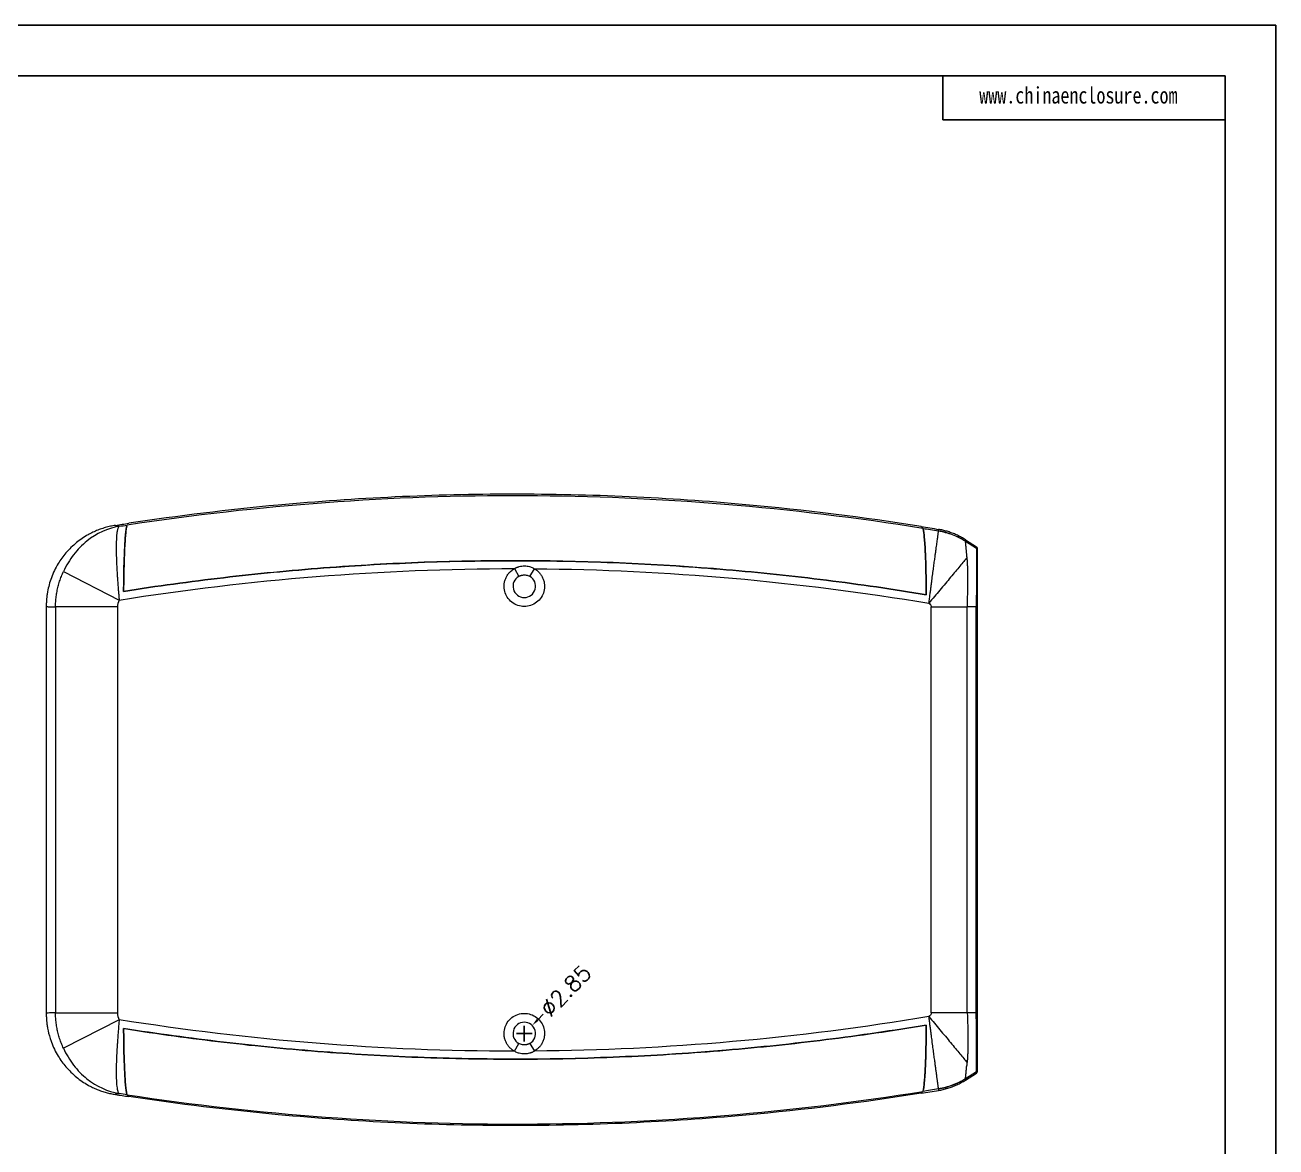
# Model space of a CAD drawing. Header units: inches. Extents: x 2883 to 4028, y 1129 to 1398.
# Drawn here: x 3581.3 to 3739.1, y 1256.3 to 1397.8 of the extents above; entities that cross this region are included whole.
import ezdxf

# ---------------------------------------------------------------- set-up
doc = ezdxf.new("R2010")
doc.units = ezdxf.units.IN
doc.header["$LTSCALE"] = 15
doc.layers.add('文字', color=81, linetype='Continuous')
doc.styles.get("Standard").update_dxf_attribs({"font": 'txt', "bigfont": 'gbcbig.shx'})
doc.styles.add('宋体', font='', dxfattribs={"width": 0.8, "height": 3.5})
doc.styles.get('宋体').set_extended_font_data('SimSun')
doc.dimstyles.new('2.5', dxfattribs={"dimtxt": 2, "dimasz": 1, "dimexe": 0.18, "dimexo": 0.0625, "dimgap": 0.09, "dimtad": 0, "dimdsep": 46, "dimtxsty": 'Standard', "dimcen": 1, "dimclrd": 3, "dimclre": 3, "dimadec": 0, "dimazin": 2, "dimtfac": 1, "dimtofl": 0, "dimtmove": 0, "dimatfit": 3, "dimfxl": 1, "dimtolj": 1, "dimtzin": 0, "dimarcsym": 0})

# ---------------------------------------------------------------- blocks, each defined once
blk = doc.blocks.new('*D261')
at = {"color": 3, "lineweight": -2}
for p, q in [((3646.68, 1273.08), (3645.98, 1272.36)), ((3644.29, 1269.62), (3644.29, 1271.62)), ((3643.29, 1270.62), (3645.29, 1270.62))]:
    blk.add_line(p, q, dxfattribs=at)
at = {"color": 3}
blk.add_solid([(3645.86, 1272.48), (3646.1, 1272.25), (3645.28, 1271.65)], dxfattribs=at)
at = {"layer": 'Defpoints', "color": 0}
for p in [(3645.28, 1271.65), (3643.3, 1269.6)]:
    blk.add_point(p, dxfattribs=at)
at = {"color": 0, "insert": (3649.52, 1276.02), "char_height": 2, "attachment_point": 5, "rotation": 45.8714}
blk.add_mtext('\\A1;∅2.85', dxfattribs=at)

msp = doc.modelspace()

# ---------------------------------------------------------------- linework, layer by layer
for p, q in [((3358.601, 1397.774), (3739.054, 1397.774)), ((3739.054, 1397.774), (3739.054, 1128.767)), ((3368.446, 1391.369), (3732.65, 1391.369)), ((3697.067, 1391.369), (3697.067, 1385.81)), ((3732.65, 1391.369), (3732.65, 1135.172)), ((3697.067, 1385.81), (3732.65, 1385.81))]:
    msp.add_line(p, q)
at = {"color": 7, "linetype": 'Continuous', "lineweight": 15}
for p, q in [((3694.324, 1334.545), (3694.517, 1334.319)), ((3696.515, 1333.994), (3696.514, 1334.189)), ((3699.915, 1332.684), (3699.915, 1332.876)), ((3699.915, 1332.876), (3701.286, 1331.992)), ((3699.916, 1332.683), (3701.286, 1331.802)), ((3701.286, 1331.992), (3701.286, 1331.802)), ((3701.424, 1331.55), (3701.424, 1331.74)), ((3586.185, 1328.864), (3593.212, 1325.276)), ((3643.035, 1329.242), (3643.588, 1328.263)), ((3645.002, 1328.258), (3645.563, 1329.232)), ((3593.777, 1326.378), (3593.802, 1326.408)), ((3694.891, 1326.045), (3694.971, 1325.951)), ((3584.024, 1324.506), (3584.024, 1273.138)), ((3585.195, 1324.412), (3585.195, 1273.233)), ((3593.003, 1324.412), (3585.195, 1324.412)), ((3593.003, 1324.412), (3593.003, 1273.233)), ((3695.573, 1273.228), (3695.573, 1324.416)), ((3700.136, 1273.228), (3700.136, 1324.416)), ((3701.276, 1324.416), (3700.136, 1324.416)), ((3701.276, 1273.228), (3701.276, 1324.416)), ((3701.424, 1273.228), (3701.424, 1324.416)), ((3585.195, 1273.233), (3593.003, 1273.233)), ((3701.276, 1273.228), (3700.136, 1273.228)), ((3593.212, 1272.368), (3586.185, 1268.781)), ((3593.777, 1271.266), (3593.856, 1271.172)), ((3694.891, 1271.599), (3694.971, 1271.693)), ((3643.035, 1268.402), (3643.588, 1269.381)), ((3645.002, 1269.386), (3645.563, 1268.412)), ((3699.915, 1264.768), (3701.286, 1265.652)), ((3699.915, 1264.768), (3699.915, 1264.96)), ((3699.916, 1264.962), (3701.286, 1265.842)), ((3701.286, 1265.652), (3701.286, 1265.842)), ((3701.424, 1265.904), (3701.424, 1266.094)), ((3694.517, 1263.325), (3694.324, 1263.099)), ((3696.515, 1263.65), (3696.514, 1263.455)), ((3594.424, 1262.688), (3594.231, 1262.912))]:
    msp.add_line(p, q, dxfattribs=at)
for centre, radius, start, end in [((3695.045, 1325.107), 9.008, 57.26771, 80.60853), ((3644.29, 1327.022), 1.426, 119.48751, 60.0538), ((3644.29, 1270.622), 1.426, 299.9462, 240.51249), ((3695.045, 1272.537), 9.008, 279.39147, 302.73229), ((3701.124, 1266.094), 0.299, 302.71622, 359.98638)]:
    msp.add_arc(centre, radius, start, end, dxfattribs=at)
for points, knots in [([(3694.517, 1334.319), (3677.953, 1336.963), (3661.191, 1338.356), (3627.593, 1338.496), (3610.816, 1337.243), (3594.231, 1334.732)], [0, 0, 0, 0, 0.5, 0.5, 1, 1, 1, 1]), ([(3694.324, 1334.545), (3686.979, 1335.713), (3679.611, 1336.634), (3667.334, 1337.745), (3662.437, 1338.076), (3652.622, 1338.517), (3647.704, 1338.626), (3632.924, 1338.614), (3623.091, 1338.154), (3606.969, 1336.666), (3600.684, 1335.9), (3594.424, 1334.956)], [0.09727704, 0.09727704, 0.09727704, 0.09727704, 0.28260282, 0.28260282, 0.40515184, 0.40515184, 0.52770086, 0.52770086, 0.7727989, 0.7727989, 0.93042382, 0.93042382, 0.93042382, 0.93042382]), ([(3592.738, 1334.698), (3592.633, 1334.68), (3592.421, 1334.645), (3592.104, 1334.58), (3591.787, 1334.505), (3591.47, 1334.418), (3591.153, 1334.322), (3590.838, 1334.214), (3590.525, 1334.095), (3590.214, 1333.966), (3589.906, 1333.826), (3589.602, 1333.675), (3588.885, 1333.289), (3587.78, 1332.541), (3586.509, 1331.303), (3585.425, 1329.807), (3584.628, 1328.158), (3584.25, 1326.767), (3584.11, 1325.866), (3584.061, 1325.412), (3584.03, 1324.966), (3584.026, 1324.66), (3584.024, 1324.506)], [0, 0, 0, 0, 0.0219909, 0.0441673, 0.0665203, 0.0890405, 0.1117182, 0.1345428, 0.1575036, 0.1805895, 0.2037888, 0.2270895, 0.2504794, 0.3712253, 0.5000322, 0.6133249, 0.7496244, 0.8743779, 0.908081, 0.9370546, 0.9684057, 1, 1, 1, 1]), ([(3593.217, 1334.577), (3591.754, 1334.319), (3590.372, 1333.7), (3588.541, 1332.23), (3587.98, 1331.655), (3586.974, 1330.346), (3586.541, 1329.625), (3586.185, 1328.864)], [0, 0, 0, 0, 0.5, 0.5, 0.75, 0.75, 1, 1, 1, 1]), ([(3592.738, 1334.698), (3592.739, 1334.689), (3592.741, 1334.671), (3592.758, 1334.648), (3592.786, 1334.629), (3592.829, 1334.612), (3592.891, 1334.597), (3592.978, 1334.586), (3593.083, 1334.579), (3593.173, 1334.577), (3593.217, 1334.577)], [0, 0, 0, 0, 0.1384088, 0.2679333, 0.3886638, 0.5007115, 0.6325229, 0.7594496, 0.88182, 1, 1, 1, 1]), ([(3593.217, 1334.577), (3593.205, 1334.569), (3593.181, 1334.552), (3593.145, 1334.511), (3593.107, 1334.452), (3593.067, 1334.369), (3593.028, 1334.256), (3592.989, 1334.109), (3592.951, 1333.919), (3592.89, 1333.496), (3592.843, 1332.773), (3592.833, 1331.573), (3592.87, 1330.246), (3592.933, 1329.021), (3592.991, 1328.119), (3593.031, 1327.545), (3593.073, 1326.97), (3593.118, 1326.399), (3593.164, 1325.835), (3593.196, 1325.461), (3593.212, 1325.276)], [0, 0, 0, 0, 0.0212773, 0.0452972, 0.0721481, 0.1019201, 0.1347016, 0.1705753, 0.2096129, 0.2518689, 0.3952326, 0.5017466, 0.6313564, 0.7506259, 0.7938591, 0.8365177, 0.8785258, 0.9198147, 0.9603237, 1, 1, 1, 1]), ([(3593.777, 1326.378), (3593.78, 1326.926), (3593.785, 1327.46), (3593.801, 1328.502), (3593.811, 1329.012), (3593.837, 1330), (3593.851, 1330.466), (3593.876, 1331.125), (3593.885, 1331.338), (3593.904, 1331.75), (3593.914, 1331.95), (3593.945, 1332.522), (3593.967, 1332.864), (3594.002, 1333.319), (3594.014, 1333.462), (3594.039, 1333.726), (3594.052, 1333.849), (3594.091, 1334.182), (3594.118, 1334.357), (3594.174, 1334.615), (3594.202, 1334.698), (3594.231, 1334.732)], [0, 0, 0, 0, 0.125, 0.125, 0.25, 0.25, 0.375, 0.375, 0.4375, 0.4375, 0.5, 0.5, 0.625, 0.625, 0.6875, 0.6875, 0.75, 0.75, 0.875, 0.875, 1, 1, 1, 1]), ([(3594.183, 1334.599), (3594.172, 1334.574), (3594.135, 1334.484), (3594.073, 1334.062), (3594, 1333.348), (3593.936, 1332.404), (3593.879, 1331.258), (3593.833, 1329.95), (3593.8, 1328.498), (3593.783, 1327.286), (3593.778, 1326.567), (3593.777, 1326.378)], [0, 0, 0, 0, 0.0499322, 0.1795154, 0.3054051, 0.4348842, 0.5619126, 0.6925458, 0.8209687, 0.9530761, 1, 1, 1, 1]), ([(3694.971, 1325.951), (3694.968, 1326.499), (3694.962, 1327.033), (3694.946, 1328.077), (3694.936, 1328.587), (3694.911, 1329.576), (3694.896, 1330.043), (3694.871, 1330.703), (3694.862, 1330.916), (3694.844, 1331.329), (3694.834, 1331.529), (3694.803, 1332.102), (3694.781, 1332.445), (3694.745, 1332.902), (3694.733, 1333.044), (3694.708, 1333.309), (3694.695, 1333.433), (3694.656, 1333.767), (3694.629, 1333.943), (3694.574, 1334.202), (3694.545, 1334.285), (3694.517, 1334.319)], [0, 0, 0, 0, 0.125, 0.125, 0.25, 0.25, 0.375, 0.375, 0.4375, 0.4375, 0.5, 0.5, 0.625, 0.625, 0.6875, 0.6875, 0.75, 0.75, 0.875, 0.875, 1, 1, 1, 1]), ([(3694.54, 1334.25), (3694.561, 1334.203), (3694.61, 1334.091), (3694.683, 1333.579), (3694.759, 1332.792), (3694.825, 1331.754), (3694.882, 1330.511), (3694.925, 1329.103), (3694.957, 1327.572), (3694.966, 1326.492), (3694.971, 1325.951)], [0, 0, 0, 0, 0.0940937, 0.2232821, 0.3523974, 0.4820739, 0.6117349, 0.7408548, 0.8700688, 1, 1, 1, 1]), ([(3695.303, 1324.882), (3695.316, 1324.984), (3695.342, 1325.185), (3695.38, 1325.483), (3695.418, 1325.771), (3695.454, 1326.048), (3695.489, 1326.314), (3695.522, 1326.569), (3695.554, 1326.812), (3695.584, 1327.042), (3695.613, 1327.259), (3695.639, 1327.464), (3695.665, 1327.656), (3695.688, 1327.834), (3695.71, 1327.999), (3695.76, 1328.381), (3695.837, 1328.961), (3695.936, 1329.703), (3696.026, 1330.375), (3696.103, 1330.947), (3696.169, 1331.437), (3696.226, 1331.861), (3696.279, 1332.25), (3696.326, 1332.602), (3696.369, 1332.916), (3696.405, 1333.189), (3696.437, 1333.422), (3696.463, 1333.615), (3696.484, 1333.767), (3696.499, 1333.884), (3696.506, 1333.931), (3696.509, 1333.954)], [0, 0, 0, 0, 0.0229496, 0.0452581, 0.066885, 0.087792, 0.1079434, 0.1273061, 0.1458495, 0.1635456, 0.180369, 0.1962967, 0.2113078, 0.2253838, 0.2385083, 0.2506668, 0.3168322, 0.380618, 0.4416438, 0.4995998, 0.5469939, 0.5943188, 0.6414618, 0.6883129, 0.7347658, 0.78072, 0.8260815, 0.8707638, 0.914689, 0.9577877, 1, 1, 1, 1]), ([(3699.916, 1332.683), (3699.405, 1333.007), (3698.855, 1333.281), (3697.707, 1333.709), (3697.11, 1333.863), (3696.509, 1333.954)], [0, 0, 0, 0, 0.5, 0.5, 1, 1, 1, 1]), ([(3699.915, 1332.876), (3699.833, 1332.928), (3699.669, 1333.031), (3699.418, 1333.176), (3699.163, 1333.313), (3698.905, 1333.441), (3698.644, 1333.56), (3698.381, 1333.669), (3698.117, 1333.771), (3697.85, 1333.863), (3697.583, 1333.946), (3697.316, 1334.02), (3697.048, 1334.085), (3696.781, 1334.143), (3696.603, 1334.174), (3696.514, 1334.189)], [0, 0, 0, 0, 0.0793001, 0.1583539, 0.2371177, 0.3155488, 0.3936056, 0.4712474, 0.5484349, 0.6251303, 0.7012968, 0.7768997, 0.8519053, 0.9262821, 1, 1, 1, 1]), ([(3699.94, 1332.433), (3699.938, 1332.448), (3699.937, 1332.461), (3699.934, 1332.488), (3699.933, 1332.502), (3699.929, 1332.542), (3699.927, 1332.568), (3699.921, 1332.636), (3699.918, 1332.668), (3699.916, 1332.683)], [0, 0, 0, 0, 0.125, 0.125, 0.25, 0.25, 0.5, 0.5, 1, 1, 1, 1]), ([(3699.962, 1332.191), (3699.96, 1332.212), (3699.958, 1332.23), (3699.954, 1332.269), (3699.952, 1332.289), (3699.948, 1332.329), (3699.946, 1332.349), (3699.943, 1332.39), (3699.941, 1332.415), (3699.94, 1332.433)], [0, 0, 0, 0, 0.25, 0.25, 0.5, 0.5, 0.75, 0.75, 1, 1, 1, 1]), ([(3699.989, 1331.874), (3699.987, 1331.902), (3699.985, 1331.934), (3699.98, 1331.991), (3699.978, 1332.015), (3699.973, 1332.062), (3699.971, 1332.085), (3699.967, 1332.122), (3699.966, 1332.136), (3699.964, 1332.164), (3699.963, 1332.179), (3699.962, 1332.191)], [0, 0, 0, 0, 0.25, 0.25, 0.5, 0.5, 0.75, 0.75, 0.875, 0.875, 1, 1, 1, 1]), ([(3700.077, 1331.034), (3700.077, 1331.041), (3700.076, 1331.043), (3700.075, 1331.051), (3700.074, 1331.062), (3700.07, 1331.088), (3700.067, 1331.111), (3700.061, 1331.157), (3700.057, 1331.19), (3700.046, 1331.291), (3700.039, 1331.364), (3700.024, 1331.515), (3700.013, 1331.63), (3700.001, 1331.756), (3699.996, 1331.806), (3699.993, 1331.839), (3699.991, 1331.855), (3699.989, 1331.874)], [0, 0, 0, 0, 0.015625, 0.015625, 0.03125, 0.0625, 0.125, 0.125, 0.25, 0.25, 0.5, 0.5, 0.75, 0.875, 0.9375, 0.9375, 1, 1, 1, 1]), ([(3701.286, 1331.802), (3701.286, 1331.797), (3701.285, 1331.786), (3701.285, 1331.758), (3701.285, 1331.718), (3701.286, 1331.663), (3701.287, 1331.551), (3701.289, 1331.377), (3701.29, 1331.123), (3701.288, 1330.831), (3701.286, 1330.439), (3701.284, 1329.964), (3701.283, 1329.52), (3701.283, 1329.108), (3701.282, 1328.704), (3701.282, 1328.279), (3701.281, 1327.836), (3701.28, 1327.377), (3701.28, 1326.905), (3701.279, 1326.421), (3701.278, 1325.929), (3701.277, 1325.429), (3701.277, 1324.924), (3701.276, 1324.585), (3701.276, 1324.416)], [0, 0, 0, 0, 0.0206551, 0.0434843, 0.0684811, 0.0956335, 0.124924, 0.2048168, 0.2502408, 0.2984246, 0.3755265, 0.4445562, 0.5002235, 0.5455024, 0.5908062, 0.63615, 0.6815382, 0.7269676, 0.7724303, 0.8179164, 0.8634174, 0.9089285, 0.954452, 1, 1, 1, 1]), ([(3701.424, 1331.74), (3701.423, 1331.757), (3701.421, 1331.791), (3701.409, 1331.838), (3701.391, 1331.879), (3701.37, 1331.913), (3701.347, 1331.941), (3701.325, 1331.963), (3701.305, 1331.98), (3701.292, 1331.988), (3701.286, 1331.992)], [0, 0, 0, 0, 0.1721652, 0.3345267, 0.4841852, 0.6191719, 0.738397, 0.8414807, 0.9285428, 1, 1, 1, 1]), ([(3701.424, 1331.55), (3701.424, 1331.598), (3701.411, 1331.649), (3701.363, 1331.738), (3701.326, 1331.776), (3701.286, 1331.802)], [0, 0, 0, 0, 0.5, 0.5, 1, 1, 1, 1]), ([(3701.424, 1324.416), (3701.424, 1324.506), (3701.424, 1324.686), (3701.424, 1324.956), (3701.424, 1325.225), (3701.424, 1325.492), (3701.424, 1325.758), (3701.424, 1326.022), (3701.424, 1326.284), (3701.424, 1326.544), (3701.424, 1326.8), (3701.424, 1327.11), (3701.424, 1327.605), (3701.424, 1328.246), (3701.424, 1328.854), (3701.424, 1329.53), (3701.424, 1330.137), (3701.424, 1330.618), (3701.424, 1330.894), (3701.424, 1331.134), (3701.424, 1331.324), (3701.424, 1331.454), (3701.424, 1331.521), (3701.424, 1331.541), (3701.424, 1331.55)], [0, 0, 0, 0, 0.0251091, 0.0502105, 0.0753071, 0.1004007, 0.1254922, 0.1505813, 0.1756673, 0.2007486, 0.2258235, 0.2508899, 0.2929704, 0.375616, 0.4535828, 0.5000577, 0.624409, 0.7067306, 0.749186, 0.7930374, 0.8743048, 0.9216152, 0.963537, 1, 1, 1, 1]), ([(3593.777, 1326.378), (3597.966, 1327.034), (3602.165, 1327.61), (3610.585, 1328.593), (3614.807, 1329.001), (3627.476, 1329.97), (3635.936, 1330.276), (3648.647, 1330.221), (3652.888, 1330.117), (3661.346, 1329.738), (3665.568, 1329.463), (3673.995, 1328.746), (3678.201, 1328.303), (3686.597, 1327.251), (3690.788, 1326.641), (3694.971, 1325.951)], [0, 0, 0, 0, 0.125, 0.125, 0.25, 0.25, 0.5, 0.5, 0.625, 0.625, 0.75, 0.75, 0.875, 0.875, 1, 1, 1, 1]), ([(3694.971, 1325.951), (3690.787, 1326.641), (3686.593, 1327.252), (3678.182, 1328.305), (3673.963, 1328.749), (3661.302, 1329.825), (3652.845, 1330.204), (3640.134, 1330.257), (3635.893, 1330.189), (3627.432, 1329.883), (3623.208, 1329.644), (3614.775, 1328.998), (3610.566, 1328.591), (3602.161, 1327.61), (3597.965, 1327.034), (3593.777, 1326.378)], [0, 0, 0, 0, 0.125, 0.125, 0.25, 0.25, 0.5, 0.5, 0.625, 0.625, 0.75, 0.75, 0.875, 0.875, 1, 1, 1, 1]), ([(3643.035, 1329.242), (3643.073, 1329.264), (3643.15, 1329.31), (3643.27, 1329.369), (3643.392, 1329.422), (3643.518, 1329.468), (3643.71, 1329.526), (3643.97, 1329.579), (3644.301, 1329.6), (3644.632, 1329.576), (3644.921, 1329.515), (3645.167, 1329.433), (3645.372, 1329.344), (3645.499, 1329.269), (3645.563, 1329.232)], [0, 0, 0, 0, 0.0501806, 0.1003102, 0.150538, 0.2010161, 0.2518973, 0.3757988, 0.5003102, 0.62473, 0.7486011, 0.8330096, 0.9165763, 1, 1, 1, 1]), ([(3700.109, 1330.647), (3699.858, 1330.346), (3699.554, 1329.981), (3698.853, 1329.141), (3698.457, 1328.665), (3697.605, 1327.643), (3697.15, 1327.098), (3696.226, 1325.989), (3695.757, 1325.427), (3695.303, 1324.882)], [0, 0, 0, 0, 0.25, 0.25, 0.5, 0.5, 0.75, 0.75, 1, 1, 1, 1]), ([(3700.109, 1330.647), (3700.105, 1330.681), (3700.097, 1330.75), (3700.087, 1330.858), (3700.08, 1330.952), (3700.078, 1331.013), (3700.077, 1331.034)], [0, 0, 0, 0, 0.2499676, 0.5001164, 0.8226753, 1, 1, 1, 1]), ([(3700.159, 1329.969), (3700.158, 1330.022), (3700.157, 1330.137), (3700.145, 1330.309), (3700.128, 1330.483), (3700.115, 1330.592), (3700.109, 1330.647)], [0, 0, 0, 0, 0.23132336, 0.49990862, 0.74995883, 1, 1, 1, 1]), ([(3700.213, 1328.744), (3700.212, 1328.815), (3700.208, 1329.031), (3700.198, 1329.326), (3700.184, 1329.611), (3700.172, 1329.809), (3700.163, 1329.921), (3700.159, 1329.969)], [0, 0, 0, 0, 0.1646448, 0.5000675, 0.710256, 0.8757341, 1, 1, 1, 1]), ([(3585.195, 1324.412), (3585.196, 1324.52), (3585.198, 1324.738), (3585.214, 1325.064), (3585.239, 1325.391), (3585.275, 1325.718), (3585.321, 1326.044), (3585.377, 1326.369), (3585.444, 1326.693), (3585.52, 1327.014), (3585.607, 1327.332), (3585.703, 1327.647), (3585.809, 1327.958), (3585.925, 1328.265), (3586.049, 1328.567), (3586.14, 1328.765), (3586.185, 1328.864)], [0, 0, 0, 0, 0.0707202, 0.1417117, 0.2129358, 0.2843525, 0.3559215, 0.4276014, 0.4993507, 0.5711274, 0.6428891, 0.7145937, 0.7861988, 0.8576626, 0.9289434, 1, 1, 1, 1]), ([(3645.563, 1329.232), (3645.61, 1329.204), (3645.703, 1329.148), (3645.835, 1329.053), (3645.961, 1328.951), (3646.08, 1328.841), (3646.254, 1328.658), (3646.46, 1328.385), (3646.657, 1328.002), (3646.789, 1327.591), (3646.866, 1327.038), (3646.795, 1326.347), (3646.45, 1325.582), (3645.867, 1324.956), (3645.109, 1324.558), (3644.28, 1324.429), (3643.452, 1324.565), (3642.697, 1324.969), (3642.119, 1325.599), (3641.781, 1326.367), (3641.715, 1327.059), (3641.796, 1327.611), (3641.931, 1328.021), (3642.131, 1328.402), (3642.362, 1328.703), (3642.592, 1328.93), (3642.803, 1329.101), (3642.958, 1329.195), (3643.035, 1329.242)], [0, 0, 0, 0, 0.0122345, 0.0243973, 0.0365381, 0.0487071, 0.0609541, 0.0931099, 0.1253053, 0.1574611, 0.1896565, 0.2503608, 0.311065, 0.3751848, 0.4393046, 0.5000089, 0.5607131, 0.6248329, 0.6889527, 0.749657, 0.8103612, 0.842517, 0.8747124, 0.9068682, 0.9390637, 0.9594058, 0.9796406, 1, 1, 1, 1]), ([(3643.588, 1328.263), (3643.626, 1328.284), (3643.695, 1328.32), (3643.793, 1328.36), (3643.873, 1328.387), (3643.934, 1328.404), (3643.974, 1328.413), (3644.062, 1328.433), (3644.199, 1328.451), (3644.418, 1328.448), (3644.638, 1328.413), (3644.816, 1328.35), (3644.931, 1328.296), (3644.978, 1328.27), (3645.002, 1328.258)], [0, 0, 0, 0, 0.08676198, 0.15829857, 0.21521265, 0.25763916, 0.28544573, 0.29852073, 0.4417151, 0.56317184, 0.74231433, 0.89114279, 0.94537078, 1, 1, 1, 1]), ([(3700.215, 1328.073), (3700.215, 1328.109), (3700.216, 1328.223), (3700.214, 1328.398), (3700.212, 1328.586), (3700.213, 1328.695), (3700.213, 1328.744)], [0, 0, 0, 0, 0.1578079, 0.4999987, 0.7783036, 1, 1, 1, 1]), ([(3700.217, 1327.383), (3700.217, 1327.456), (3700.219, 1327.607), (3700.218, 1327.838), (3700.216, 1327.993), (3700.215, 1328.073)], [0, 0, 0, 0, 0.3154192, 0.6473171, 1, 1, 1, 1]), ([(3700.138, 1324.416), (3700.138, 1324.421), (3700.142, 1324.443), (3700.143, 1324.504), (3700.15, 1324.63), (3700.158, 1324.86), (3700.169, 1325.198), (3700.18, 1325.57), (3700.193, 1326.068), (3700.208, 1326.542), (3700.216, 1327.026), (3700.217, 1327.264), (3700.217, 1327.383)], [0, 0, 0, 0, 0.0050317, 0.0224236, 0.0597562, 0.1296115, 0.2497187, 0.3952833, 0.4995681, 0.7493359, 0.8748742, 1, 1, 1, 1]), ([(3695.303, 1324.882), (3695.375, 1324.822), (3695.445, 1324.759), (3695.529, 1324.645), (3695.552, 1324.604), (3695.578, 1324.512), (3695.574, 1324.464), (3695.573, 1324.416)], [0, 0, 0, 0, 0.5, 0.5, 0.75, 0.75, 1, 1, 1, 1]), ([(3584.024, 1324.506), (3584.024, 1324.502), (3584.025, 1324.498), (3584.029, 1324.491), (3584.033, 1324.488), (3584.047, 1324.477), (3584.062, 1324.471), (3584.124, 1324.453), (3584.188, 1324.442), (3584.466, 1324.418), (3584.764, 1324.41), (3585.195, 1324.412)], [0, 0, 0, 0, 0.0625, 0.0625, 0.125, 0.125, 0.25, 0.25, 0.5, 0.5, 1, 1, 1, 1]), ([(3695.573, 1324.416), (3696.37, 1324.416), (3697.168, 1324.416), (3698.707, 1324.416), (3699.449, 1324.416), (3700.136, 1324.416)], [0, 0, 0, 0, 0.5, 0.5, 1, 1, 1, 1]), ([(3701.424, 1324.416), (3701.424, 1324.416), (3701.411, 1324.416), (3701.358, 1324.416), (3701.319, 1324.416), (3701.276, 1324.416)], [0, 0, 0, 0, 0.5, 0.5, 1, 1, 1, 1]), ([(3585.195, 1273.233), (3584.764, 1273.234), (3584.466, 1273.226), (3584.188, 1273.202), (3584.124, 1273.192), (3584.062, 1273.173), (3584.047, 1273.167), (3584.033, 1273.157), (3584.029, 1273.153), (3584.025, 1273.146), (3584.024, 1273.142), (3584.024, 1273.138)], [0, 0, 0, 0, 0.5, 0.5, 0.75, 0.75, 0.875, 0.875, 0.9375, 0.9375, 1, 1, 1, 1]), ([(3584.024, 1273.138), (3584.025, 1273.035), (3584.026, 1272.831), (3584.041, 1272.525), (3584.066, 1272.182), (3584.11, 1271.778), (3584.226, 1271.033), (3584.412, 1270.282), (3584.824, 1269.081), (3585.425, 1267.837), (3586.509, 1266.341), (3587.78, 1265.103), (3588.963, 1264.302), (3589.852, 1263.839), (3590.418, 1263.587), (3590.993, 1263.371), (3591.572, 1263.193), (3592.154, 1263.048), (3592.544, 1262.98), (3592.738, 1262.946)], [0, 0, 0, 0, 0.0210865, 0.0420732, 0.0629438, 0.0919123, 0.1256161, 0.2179448, 0.2504543, 0.3867413, 0.5000288, 0.6288235, 0.749564, 0.7923694, 0.8348413, 0.8769066, 0.9184966, 0.9595472, 1, 1, 1, 1]), ([(3586.185, 1268.781), (3586.14, 1268.879), (3586.049, 1269.077), (3585.925, 1269.379), (3585.809, 1269.686), (3585.703, 1269.997), (3585.607, 1270.312), (3585.52, 1270.631), (3585.444, 1270.952), (3585.377, 1271.275), (3585.321, 1271.6), (3585.275, 1271.926), (3585.239, 1272.253), (3585.214, 1272.58), (3585.198, 1272.906), (3585.196, 1273.124), (3585.195, 1273.233)], [0, 0, 0, 0, 0.0710566, 0.1423374, 0.2138012, 0.2854063, 0.3571109, 0.4288726, 0.5006493, 0.5723986, 0.6440785, 0.7156475, 0.7870642, 0.8582883, 0.9292798, 1, 1, 1, 1]), ([(3643.035, 1268.402), (3642.988, 1268.43), (3642.895, 1268.485), (3642.762, 1268.579), (3642.635, 1268.68), (3642.515, 1268.789), (3642.34, 1268.97), (3642.131, 1269.242), (3641.931, 1269.623), (3641.796, 1270.033), (3641.715, 1270.585), (3641.781, 1271.277), (3642.119, 1272.045), (3642.697, 1272.675), (3643.452, 1273.079), (3644.28, 1273.216), (3645.109, 1273.086), (3645.867, 1272.688), (3646.45, 1272.062), (3646.795, 1271.297), (3646.866, 1270.606), (3646.789, 1270.053), (3646.657, 1269.642), (3646.46, 1269.259), (3646.232, 1268.957), (3646.004, 1268.727), (3645.794, 1268.555), (3645.64, 1268.46), (3645.563, 1268.412)], [0, 0, 0, 0, 0.0122345, 0.0243973, 0.0365381, 0.0487071, 0.0609541, 0.0931099, 0.1253053, 0.1574611, 0.1896565, 0.2503608, 0.311065, 0.3751848, 0.4393046, 0.5000089, 0.5607131, 0.6248329, 0.6889527, 0.749657, 0.8103612, 0.842517, 0.8747124, 0.9068682, 0.9390637, 0.9594058, 0.9796406, 1, 1, 1, 1]), ([(3695.573, 1273.228), (3695.574, 1273.18), (3695.578, 1273.132), (3695.552, 1273.04), (3695.529, 1272.999), (3695.445, 1272.885), (3695.375, 1272.822), (3695.303, 1272.762)], [0, 0, 0, 0, 0.25, 0.25, 0.5, 0.5, 1, 1, 1, 1]), ([(3695.303, 1272.762), (3695.757, 1272.217), (3696.226, 1271.655), (3697.15, 1270.546), (3697.605, 1270.001), (3698.457, 1268.979), (3698.853, 1268.503), (3699.554, 1267.663), (3699.858, 1267.298), (3700.109, 1266.997)], [0, 0, 0, 0, 0.25, 0.25, 0.5, 0.5, 0.75, 0.75, 1, 1, 1, 1]), ([(3696.509, 1263.69), (3696.507, 1263.702), (3696.504, 1263.726), (3696.497, 1263.776), (3696.489, 1263.836), (3696.479, 1263.908), (3696.468, 1263.991), (3696.455, 1264.087), (3696.441, 1264.194), (3696.425, 1264.314), (3696.407, 1264.446), (3696.387, 1264.59), (3696.366, 1264.747), (3696.343, 1264.915), (3696.319, 1265.096), (3696.293, 1265.288), (3696.265, 1265.491), (3696.236, 1265.706), (3696.206, 1265.931), (3696.174, 1266.166), (3696.141, 1266.412), (3696.093, 1266.77), (3696.026, 1267.269), (3695.936, 1267.941), (3695.837, 1268.684), (3695.753, 1269.317), (3695.687, 1269.821), (3695.638, 1270.191), (3695.583, 1270.613), (3695.521, 1271.085), (3695.453, 1271.605), (3695.379, 1272.17), (3695.329, 1272.561), (3695.303, 1272.762)], [0, 0, 0, 0, 0.0231051, 0.046486, 0.0701335, 0.094038, 0.1181887, 0.1425743, 0.1671823, 0.1919997, 0.2170127, 0.2422066, 0.267566, 0.293075, 0.318717, 0.3444749, 0.3703311, 0.3962675, 0.4222657, 0.4483072, 0.474373, 0.5004444, 0.5583956, 0.619418, 0.6832021, 0.7493673, 0.774647, 0.8037305, 0.8364776, 0.8727125, 0.9122212, 0.9547489, 1, 1, 1, 1]), ([(3700.136, 1273.228), (3699.449, 1273.228), (3698.707, 1273.228), (3697.168, 1273.228), (3696.37, 1273.228), (3695.573, 1273.228)], [0, 0, 0, 0, 0.5, 0.5, 1, 1, 1, 1]), ([(3700.136, 1273.228), (3700.138, 1273.192), (3700.145, 1273.048), (3700.154, 1272.795), (3700.167, 1272.455), (3700.179, 1272.097), (3700.192, 1271.648), (3700.203, 1271.163), (3700.212, 1270.677), (3700.214, 1270.391), (3700.214, 1270.263)], [0, 0, 0, 0, 0.0357255, 0.1425649, 0.2496521, 0.3731223, 0.499596, 0.698936, 0.8653649, 1, 1, 1, 1]), ([(3701.286, 1265.842), (3701.286, 1265.846), (3701.286, 1265.857), (3701.287, 1265.893), (3701.288, 1265.967), (3701.289, 1266.114), (3701.289, 1266.353), (3701.289, 1266.647), (3701.287, 1267.04), (3701.284, 1267.67), (3701.283, 1268.689), (3701.284, 1269.83), (3701.284, 1270.723), (3701.282, 1271.416), (3701.28, 1271.971), (3701.278, 1272.503), (3701.277, 1272.9), (3701.276, 1273.13), (3701.276, 1273.228)], [0, 0, 0, 0, 0.01818497, 0.04809415, 0.08960087, 0.14272269, 0.21774285, 0.28584957, 0.3272155, 0.42868979, 0.57079741, 0.6985117, 0.78539594, 0.82941784, 0.89289274, 0.93799877, 0.97368462, 1, 1, 1, 1]), ([(3701.424, 1273.228), (3701.424, 1273.228), (3701.41, 1273.228), (3701.358, 1273.228), (3701.319, 1273.228), (3701.276, 1273.228)], [0, 0, 0, 0, 0.5, 0.5, 1, 1, 1, 1]), ([(3701.424, 1266.094), (3701.424, 1266.099), (3701.424, 1266.11), (3701.424, 1266.137), (3701.424, 1266.172), (3701.424, 1266.216), (3701.424, 1266.269), (3701.424, 1266.33), (3701.424, 1266.399), (3701.424, 1266.476), (3701.424, 1266.562), (3701.424, 1266.655), (3701.424, 1266.785), (3701.424, 1267.026), (3701.424, 1267.425), (3701.424, 1267.899), (3701.424, 1268.376), (3701.424, 1268.836), (3701.424, 1269.442), (3701.424, 1270.032), (3701.424, 1270.581), (3701.424, 1271.152), (3701.424, 1271.752), (3701.424, 1272.363), (3701.424, 1272.813), (3701.424, 1273.096), (3701.424, 1273.228)], [0, 0, 0, 0, 0.0228338, 0.0456523, 0.06846, 0.0912601, 0.1140552, 0.1368468, 0.1596356, 0.1824217, 0.2052049, 0.2279841, 0.2507581, 0.2934273, 0.375485, 0.4572928, 0.4999323, 0.5624226, 0.6243794, 0.7049778, 0.749139, 0.7906154, 0.874301, 0.9211266, 0.963049, 1, 1, 1, 1]), ([(3593.212, 1272.368), (3593.203, 1272.268), (3593.186, 1272.066), (3593.16, 1271.761), (3593.135, 1271.454), (3593.11, 1271.144), (3593.086, 1270.833), (3593.062, 1270.52), (3593.039, 1270.207), (3593.016, 1269.893), (3592.995, 1269.58), (3592.975, 1269.269), (3592.929, 1268.541), (3592.87, 1267.398), (3592.833, 1266.071), (3592.843, 1264.871), (3592.894, 1264.089), (3592.97, 1263.606), (3593.033, 1263.362), (3593.096, 1263.207), (3593.157, 1263.113), (3593.198, 1263.082), (3593.217, 1263.067)], [0, 0, 0, 0, 0.0215376, 0.0433295, 0.0653682, 0.0876452, 0.1101515, 0.1328773, 0.155812, 0.1789444, 0.2022627, 0.2257544, 0.2494064, 0.3686741, 0.4982889, 0.6048017, 0.7481697, 0.8142158, 0.8721122, 0.9221402, 0.9646477, 1, 1, 1, 1]), ([(3593.777, 1271.266), (3593.807, 1271.261), (3593.838, 1271.256), (3593.869, 1271.251), (3598.043, 1270.598), (3602.23, 1270.026), (3608.529, 1269.291), (3610.632, 1269.067), (3614.84, 1268.661), (3616.946, 1268.479), (3623.265, 1267.996), (3627.483, 1267.759), (3633.817, 1267.53), (3635.93, 1267.475), (3640.157, 1267.408), (3642.272, 1267.396), (3648.615, 1267.423), (3652.843, 1267.526), (3661.293, 1267.903), (3665.51, 1268.177), (3673.929, 1268.892), (3678.131, 1269.333), (3686.52, 1270.382), (3690.708, 1270.99), (3694.878, 1271.678), (3694.909, 1271.683), (3694.94, 1271.688), (3694.971, 1271.693)], [0.00890289, 0.00890289, 0.00890289, 0.00890289, 0.00980392, 0.00980392, 0.00980392, 0.13235294, 0.13235294, 0.19362745, 0.19362745, 0.25490196, 0.25490196, 0.37745098, 0.37745098, 0.43872549, 0.43872549, 0.5, 0.5, 0.62254902, 0.62254902, 0.74509804, 0.74509804, 0.86764706, 0.86764706, 0.99019608, 0.99019608, 0.99019608, 0.99110429, 0.99110429, 0.99110429, 0.99110429]), ([(3694.971, 1271.693), (3690.787, 1271.003), (3686.593, 1270.392), (3678.182, 1269.339), (3673.963, 1268.895), (3661.302, 1267.819), (3652.845, 1267.44), (3640.134, 1267.387), (3635.893, 1267.455), (3627.432, 1267.761), (3623.208, 1268), (3614.775, 1268.646), (3610.566, 1269.053), (3602.161, 1270.034), (3597.965, 1270.61), (3593.777, 1271.266)], [0, 0, 0, 0, 0.125, 0.125, 0.25, 0.25, 0.5, 0.5, 0.625, 0.625, 0.75, 0.75, 0.875, 0.875, 1, 1, 1, 1]), ([(3594.211, 1262.969), (3594.189, 1263.019), (3594.139, 1263.133), (3594.064, 1263.649), (3593.989, 1264.435), (3593.922, 1265.469), (3593.866, 1266.709), (3593.822, 1268.115), (3593.79, 1269.645), (3593.781, 1270.724), (3593.777, 1271.266)], [0, 0, 0, 0, 0.09943728, 0.2279131, 0.3562756, 0.48506899, 0.61384584, 0.74221426, 0.87074126, 1, 1, 1, 1]), ([(3593.777, 1271.266), (3593.78, 1270.718), (3593.785, 1270.184), (3593.801, 1269.142), (3593.811, 1268.632), (3593.837, 1267.644), (3593.851, 1267.178), (3593.876, 1266.519), (3593.885, 1266.306), (3593.904, 1265.894), (3593.914, 1265.694), (3593.945, 1265.122), (3593.967, 1264.78), (3594.002, 1264.325), (3594.014, 1264.182), (3594.039, 1263.918), (3594.052, 1263.795), (3594.091, 1263.462), (3594.118, 1263.287), (3594.174, 1263.029), (3594.202, 1262.946), (3594.231, 1262.912)], [0, 0, 0, 0, 0.125, 0.125, 0.25, 0.25, 0.375, 0.375, 0.4375, 0.4375, 0.5, 0.5, 0.625, 0.625, 0.6875, 0.6875, 0.75, 0.75, 0.875, 0.875, 1, 1, 1, 1]), ([(3694.517, 1263.325), (3694.545, 1263.359), (3694.574, 1263.442), (3694.615, 1263.635), (3694.629, 1263.711), (3694.656, 1263.888), (3694.669, 1263.988), (3694.709, 1264.322), (3694.733, 1264.587), (3694.769, 1265.043), (3694.78, 1265.205), (3694.802, 1265.55), (3694.813, 1265.733), (3694.844, 1266.305), (3694.863, 1266.716), (3694.888, 1267.376), (3694.896, 1267.603), (3694.91, 1268.073), (3694.917, 1268.316), (3694.936, 1269.053), (3694.946, 1269.56), (3694.962, 1270.605), (3694.968, 1271.146), (3694.971, 1271.693)], [0, 0, 0, 0, 0.125, 0.125, 0.1875, 0.1875, 0.25, 0.25, 0.375, 0.375, 0.4375, 0.4375, 0.5, 0.5, 0.625, 0.625, 0.6875, 0.6875, 0.75, 0.75, 0.875, 0.875, 1, 1, 1, 1]), ([(3694.971, 1271.693), (3694.966, 1271.152), (3694.957, 1270.072), (3694.925, 1268.541), (3694.882, 1267.133), (3694.825, 1265.89), (3694.759, 1264.852), (3694.683, 1264.065), (3694.61, 1263.556), (3694.562, 1263.445), (3694.542, 1263.399)], [0, 0, 0, 0, 0.1302838, 0.2598486, 0.389319, 0.5193319, 0.6493604, 0.7788261, 0.9083652, 1, 1, 1, 1]), ([(3700.215, 1269.571), (3700.216, 1269.523), (3700.216, 1269.409), (3700.213, 1269.23), (3700.211, 1269.055), (3700.21, 1268.947), (3700.21, 1268.902)], [0, 0, 0, 0, 0.2121961, 0.5000661, 0.7965447, 1, 1, 1, 1]), ([(3700.214, 1270.263), (3700.215, 1270.185), (3700.217, 1270.028), (3700.217, 1269.798), (3700.216, 1269.646), (3700.215, 1269.571)], [0, 0, 0, 0, 0.334669, 0.6679838, 1, 1, 1, 1]), ([(3586.185, 1268.781), (3586.541, 1268.019), (3586.974, 1267.298), (3587.98, 1265.989), (3588.541, 1265.414), (3590.372, 1263.945), (3591.754, 1263.325), (3593.217, 1263.067)], [0, 0, 0, 0, 0.25, 0.25, 0.5, 0.5, 1, 1, 1, 1]), ([(3645.563, 1268.412), (3645.525, 1268.39), (3645.449, 1268.344), (3645.33, 1268.284), (3645.208, 1268.229), (3645.083, 1268.182), (3644.892, 1268.123), (3644.632, 1268.068), (3644.301, 1268.044), (3643.97, 1268.065), (3643.68, 1268.123), (3643.434, 1268.204), (3643.228, 1268.291), (3643.099, 1268.365), (3643.035, 1268.402)], [0, 0, 0, 0, 0.050082, 0.1001191, 0.1502598, 0.2006554, 0.2514579, 0.3753037, 0.4997488, 0.624235, 0.7481619, 0.8327035, 0.9164153, 1, 1, 1, 1]), ([(3645.002, 1269.386), (3644.969, 1269.368), (3644.904, 1269.333), (3644.806, 1269.291), (3644.712, 1269.258), (3644.625, 1269.235), (3644.543, 1269.218), (3644.469, 1269.206), (3644.403, 1269.2), (3644.344, 1269.196), (3644.226, 1269.194), (3644.046, 1269.21), (3643.807, 1269.271), (3643.661, 1269.344), (3643.588, 1269.381)], [0, 0, 0, 0, 0.0775351, 0.1496892, 0.2164612, 0.27785, 0.3338547, 0.3844745, 0.4297089, 0.4695574, 0.5040199, 0.6693496, 0.8346768, 1, 1, 1, 1]), ([(3700.21, 1268.902), (3700.208, 1268.83), (3700.205, 1268.686), (3700.199, 1268.476), (3700.193, 1268.236), (3700.183, 1267.967), (3700.167, 1267.772), (3700.16, 1267.675)], [0, 0, 0, 0, 0.1669188, 0.3335188, 0.4999502, 0.7496647, 1, 1, 1, 1]), ([(3699.989, 1265.77), (3699.991, 1265.789), (3699.993, 1265.805), (3699.996, 1265.838), (3700.001, 1265.889), (3700.013, 1266.014), (3700.024, 1266.129), (3700.039, 1266.28), (3700.046, 1266.353), (3700.057, 1266.454), (3700.061, 1266.487), (3700.067, 1266.534), (3700.07, 1266.556), (3700.074, 1266.582), (3700.075, 1266.593), (3700.076, 1266.601), (3700.077, 1266.603), (3700.077, 1266.61)], [0, 0, 0, 0, 0.0625, 0.0625, 0.125, 0.25, 0.5, 0.5, 0.75, 0.75, 0.875, 0.875, 0.9375, 0.96875, 0.984375, 0.984375, 1, 1, 1, 1]), ([(3700.109, 1266.997), (3700.1, 1266.924), (3700.085, 1266.789), (3700.08, 1266.666), (3700.077, 1266.61)], [0, 0, 0, 0, 0.5363125, 1, 1, 1, 1]), ([(3700.16, 1267.675), (3700.159, 1267.62), (3700.158, 1267.505), (3700.146, 1267.343), (3700.129, 1267.17), (3700.116, 1267.061), (3700.109, 1266.997)], [0, 0, 0, 0, 0.2367451, 0.4999252, 0.7076513, 1, 1, 1, 1]), ([(3696.509, 1263.69), (3697.11, 1263.781), (3697.707, 1263.935), (3698.855, 1264.363), (3699.405, 1264.638), (3699.916, 1264.962)], [0, 0, 0, 0, 0.5, 0.5, 1, 1, 1, 1]), ([(3699.916, 1264.962), (3699.918, 1264.976), (3699.921, 1265.008), (3699.927, 1265.076), (3699.929, 1265.102), (3699.933, 1265.143), (3699.934, 1265.157), (3699.937, 1265.183), (3699.938, 1265.196), (3699.94, 1265.211)], [0, 0, 0, 0, 0.5, 0.5, 0.75, 0.75, 0.875, 0.875, 1, 1, 1, 1]), ([(3699.94, 1265.211), (3699.941, 1265.229), (3699.943, 1265.254), (3699.946, 1265.295), (3699.948, 1265.315), (3699.952, 1265.356), (3699.954, 1265.375), (3699.958, 1265.414), (3699.96, 1265.432), (3699.962, 1265.453)], [0, 0, 0, 0, 0.25, 0.25, 0.5, 0.5, 0.75, 0.75, 1, 1, 1, 1]), ([(3699.962, 1265.453), (3699.963, 1265.465), (3699.964, 1265.48), (3699.966, 1265.509), (3699.967, 1265.522), (3699.971, 1265.559), (3699.973, 1265.582), (3699.978, 1265.63), (3699.98, 1265.653), (3699.985, 1265.71), (3699.987, 1265.742), (3699.989, 1265.77)], [0, 0, 0, 0, 0.125, 0.125, 0.25, 0.25, 0.5, 0.5, 0.75, 0.75, 1, 1, 1, 1]), ([(3701.286, 1265.652), (3701.299, 1265.661), (3701.33, 1265.683), (3701.374, 1265.733), (3701.415, 1265.809), (3701.421, 1265.871), (3701.424, 1265.904)], [0, 0, 0, 0, 0.1587678, 0.3812576, 0.6658538, 1, 1, 1, 1]), ([(3594.231, 1262.912), (3610.816, 1260.401), (3627.593, 1259.148), (3661.191, 1259.288), (3677.953, 1260.681), (3694.517, 1263.325)], [0, 0, 0, 0, 0.5, 0.5, 1, 1, 1, 1]), ([(3694.324, 1263.099), (3694.689, 1263.157), (3695.419, 1263.274), (3696.149, 1263.395), (3696.514, 1263.455)], [0, 0, 0, 0, 0.500017, 1, 1, 1, 1]), ([(3696.514, 1263.455), (3696.61, 1263.472), (3696.804, 1263.506), (3697.093, 1263.569), (3697.383, 1263.642), (3697.673, 1263.725), (3697.962, 1263.819), (3698.249, 1263.923), (3698.535, 1264.037), (3698.819, 1264.163), (3699.099, 1264.298), (3699.376, 1264.444), (3699.649, 1264.6), (3699.826, 1264.712), (3699.915, 1264.768)], [0, 0, 0, 0, 0.0798912, 0.1605529, 0.2419465, 0.3240312, 0.4067641, 0.4900998, 0.5739911, 0.6583887, 0.7432418, 0.8284976, 0.9141021, 1, 1, 1, 1]), ([(3592.738, 1262.946), (3592.739, 1262.955), (3592.74, 1262.971), (3592.76, 1263.001), (3592.802, 1263.025), (3592.881, 1263.045), (3592.965, 1263.058), (3593.082, 1263.066), (3593.176, 1263.067), (3593.217, 1263.067)], [0, 0, 0, 0, 0.1254548, 0.2507806, 0.5006956, 0.5931903, 0.7499195, 0.8899007, 1, 1, 1, 1]), ([(3592.738, 1262.946), (3593.019, 1262.903), (3593.581, 1262.816), (3594.143, 1262.73), (3594.424, 1262.688)], [0, 0, 0, 0, 0.4999584, 1, 1, 1, 1]), ([(3694.324, 1263.099), (3686.979, 1261.931), (3679.611, 1261.01), (3667.334, 1259.9), (3662.437, 1259.568), (3652.622, 1259.127), (3647.704, 1259.018), (3632.924, 1259.03), (3623.091, 1259.49), (3606.969, 1260.978), (3600.684, 1261.744), (3594.424, 1262.688)], [0.09727704, 0.09727704, 0.09727704, 0.09727704, 0.28260282, 0.28260282, 0.40515184, 0.40515184, 0.52770086, 0.52770086, 0.7727989, 0.7727989, 0.93042382, 0.93042382, 0.93042382, 0.93042382])]:
    msp.add_open_spline(points, degree=3, knots=knots, dxfattribs=at)
for points in [[(3592.738, 1334.698), (3593.3, 1334.785), (3593.862, 1334.871), (3594.424, 1334.956)], [(3593.217, 1334.577), (3593.555, 1334.629), (3593.893, 1334.681), (3594.231, 1334.732)], [(3694.324, 1334.545), (3695.054, 1334.429), (3695.784, 1334.31), (3696.514, 1334.189)], [(3694.517, 1334.319), (3695.183, 1334.213), (3695.849, 1334.104), (3696.515, 1333.994)], [(3696.509, 1333.954), (3696.511, 1333.972), (3696.513, 1333.985), (3696.515, 1333.994)], [(3699.916, 1332.683), (3699.915, 1332.683), (3699.915, 1332.684), (3699.915, 1332.684)], [(3593.212, 1325.276), (3609.687, 1327.897), (3626.347, 1329.241), (3643.035, 1329.242)], [(3645.563, 1329.232), (3662.233, 1329.097), (3678.863, 1327.624), (3695.303, 1324.882)], [(3593.212, 1325.276), (3593.077, 1325.012), (3593.003, 1324.714), (3593.003, 1324.412)], [(3593.003, 1273.233), (3593.003, 1272.93), (3593.077, 1272.632), (3593.212, 1272.368)], [(3695.303, 1272.762), (3678.863, 1270.02), (3662.233, 1268.547), (3645.563, 1268.412)], [(3643.035, 1268.402), (3626.347, 1268.403), (3609.687, 1269.747), (3593.212, 1272.368)], [(3699.915, 1264.96), (3699.915, 1264.96), (3699.915, 1264.961), (3699.916, 1264.962)], [(3696.515, 1263.65), (3695.849, 1263.54), (3695.183, 1263.432), (3694.517, 1263.325)], [(3696.515, 1263.65), (3696.513, 1263.659), (3696.511, 1263.672), (3696.509, 1263.69)], [(3594.231, 1262.912), (3593.893, 1262.963), (3593.555, 1263.015), (3593.217, 1263.067)]]:
    msp.add_open_spline(points, degree=3, dxfattribs=at)

# ---------------------------------------------------------------- texts
at = {"layer": '文字', "color": 0, "insert": (3701.651, 1389.961), "char_height": 2.08753, "width": 36.67598, "attachment_point": 1, "style": '宋体'}
msp.add_mtext('www.chinaenclosure.com', dxfattribs=at)

# ---------------------------------------------------------------- dimensions: what is measured, and where the dimension line sits
dim = msp.add_diameter_dim_2p(p1=(3643.297, 1269.598), p2=(3645.283, 1271.646), dimstyle='2.5')
dim.commit()
dim.dimension.update_dxf_attribs({"geometry": '*D261', "text_midpoint": (3649.524, 1276.017)})

doc.saveas('drawing.dxf')
